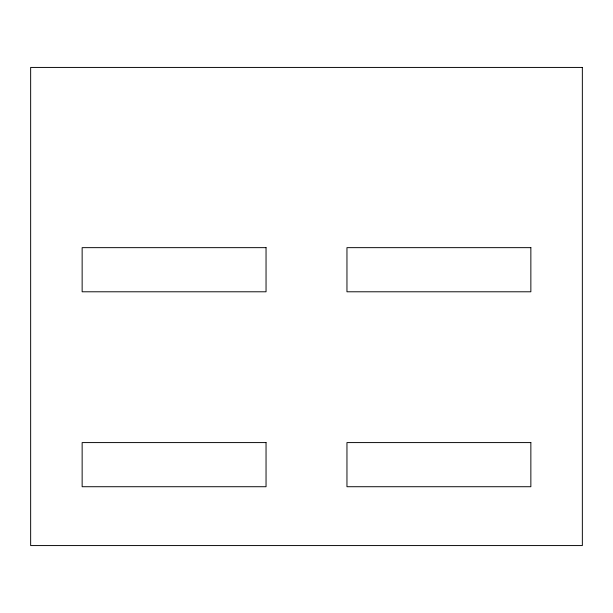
<?xml version="1.0" encoding="UTF-8"?>
<svg xmlns="http://www.w3.org/2000/svg" width="613" height="613" viewBox="0 0 613 613"><rect width="100%" height="100%" fill="white"/><g stroke="black" fill="none" stroke-linecap="round" stroke-linejoin="round"><path stroke-width="0.92" d="M582.35 67.43L30.65 67.43L30.65 545.57L582.35 545.57L582.35 67.43M266.042 247.652L82.142 247.652L82.142 291.788L266.042 291.788L266.042 247.652M530.858 247.652L346.958 247.652L346.958 291.788L530.858 291.788L530.858 247.652M266.042 442.586L82.142 442.586L82.142 486.722L266.042 486.722L266.042 442.586M530.858 442.586L346.958 442.586L346.958 486.722L530.858 486.722L530.858 442.586"/></g></svg>
